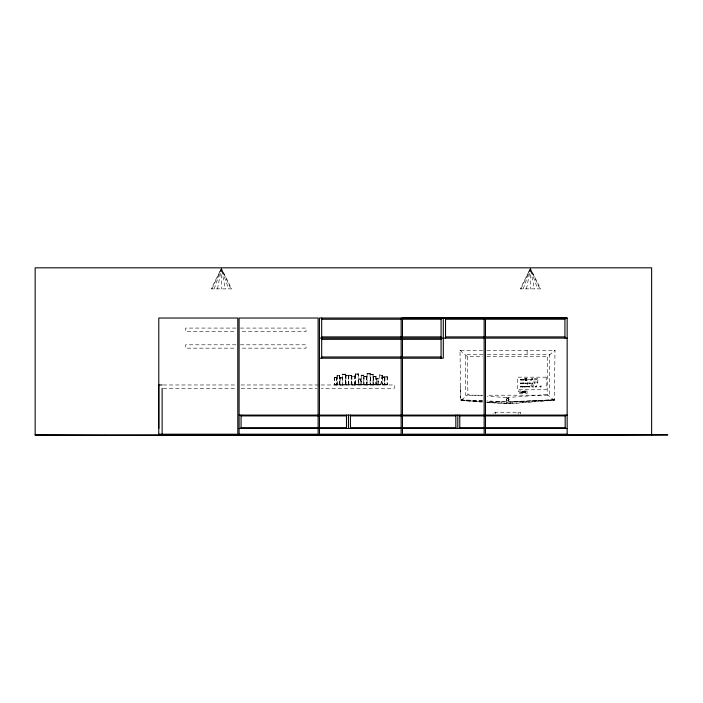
<?xml version="1.0" encoding="UTF-8"?>
<svg xmlns="http://www.w3.org/2000/svg" width="703" height="703" viewBox="0 0 703 703"><rect width="100%" height="100%" fill="white"/><g stroke="black" fill="none" stroke-linecap="round" stroke-linejoin="round"><path stroke-width="0.53" stroke-dasharray="3.52 2.64" d="M554.342 400.279L547.171 394.568L547.672 356.535L554.992 350.287L554.342 400.279L508.735 403.838L486.511 402.441M506.169 403.838L506.45 397.59L547.171 394.568M512.215 403.311L512.311 401.879L553.938 399.91L507.452 402.116L486.863 401.202M527.478 386.738L527.232 386.219M378.232 384.427L379.761 374.796L382.362 375.253L380.841 384.84L378.232 384.427L380.841 384.84M382.204 375.191L380.841 384.805M217.508 288.889L221.419 268.484L231.621 288.889L211.216 288.889L221.419 268.484L230.839 288.889M526.521 288.889L530.422 268.484L540.625 288.889L520.22 288.889L530.422 268.484L539.851 288.889M214.204 288.889L221.419 268.484L228.633 288.889M523.208 288.889L530.422 268.484L537.637 288.889M211.99 288.889L221.419 268.484L225.32 288.889M521.002 288.889L530.422 268.484L534.333 288.889M520.29 386.492C521.819 385.165 521.389 388.205 520.273 386.615M459.999 350.815L460.922 350.287M521.187 386.94L521.187 386.29M527.426 386.843L526.38 386.905L526.828 386.167M530.185 383.618L529.675 382.845L529.675 383.741M532.312 383.618C532.663 381.782 530.238 384.04 532.408 383.697C533.059 381.544 529.781 383.917 532.268 383.794M553.938 399.91L508.726 403.584L486.564 402.195M482.68 350.287L459.99 350.287L460.773 400.534L467.917 394.787L481.915 395.824M553.876 400.315L554.351 399.647L507.452 401.861L486.819 400.947M525.176 387.019L525.053 386.167L524.535 386.94M526.485 386.211L527.637 386.615L526.485 387.028M530.08 383.689C531.442 381.887 527.452 383.61 530.141 383.794M508.339 400.798L509.051 399.735L508.629 398.865M512.311 401.879L508.726 403.584L507.452 402.116L506.178 403.584L499.701 401.773L498.568 403.083L486.828 402.134M522.724 386.175L522.355 386.729M521.143 387.116L520.141 386.615L521.143 386.114M522.997 387.054L523.366 386.501L522.865 386.167M507.258 398.548L506.248 400.051L507.997 400.921M370.507 384.893L373.152 384.857L373.152 374.409L370.507 374.409L370.507 384.893L371.035 384.813M361.193 384.875L363.829 384.84L363.829 375.13L361.193 375.13L361.193 384.875L361.72 384.805M377.766 384.796L378.126 378.276L376.333 378.276L376.694 384.796M355.235 384.91L358.372 384.866L358.372 373.899L355.235 373.943L355.235 384.91L355.867 384.831M367.607 384.787L366.94 384.875L366.94 373.671L370.288 373.724L370.288 384.875L369.62 384.787M382.784 384.769L382.309 384.822L382.309 377.028L384.682 377.028L384.682 384.822L382.309 384.796L387.265 384.84L387.265 376.764L384.778 376.764L384.778 384.875L385.279 384.813M375.481 384.778L376.008 384.849L376.008 376.263L373.372 376.263L373.372 384.849L373.899 384.778M364.576 376.509L364.049 376.457L364.049 384.849L364.576 384.778M334.874 377.397L334.391 377.362L334.391 384.91L334.874 384.849M529.06 386.149L528.542 386.492L528.92 387.063M529.06 387.081L529.438 386.29M352.423 384.893L351.808 384.963L351.808 375.991L354.892 375.991L354.892 384.963L354.277 384.893M372.616 374.471L373.152 374.409M340.516 384.919L339.971 384.972L339.971 377.783L340.516 377.819M359.057 384.813L358.627 378.97L360.788 378.996L360.358 384.813M339.162 375.27L339.69 375.217L339.69 384.963L337.053 384.963L337.053 375.217L339.69 375.253M347.959 375.27L348.486 375.217L348.486 384.963L345.841 384.963L345.841 375.217L348.486 375.253M350.815 375.27L351.342 375.217L351.342 384.963L348.706 384.963L348.706 375.217L351.342 375.253M357.748 373.952L358.372 373.899M345.032 374.207L345.674 374.145L345.674 384.972L342.475 384.972L342.475 374.145L343.117 374.207M369.62 373.732L370.288 373.671M386.764 376.808L387.265 376.764M384.682 377.028L382.309 377.028M366.158 376.509L366.685 376.457L366.685 384.849L366.158 384.778M336.333 377.397L336.816 377.362L336.816 384.91L334.391 384.91M342.124 377.819L342.66 377.783M460.553 386.606L460.588 388.961M460.606 390.051L460.641 392.028M460.658 393.03L460.676 394.568M460.693 395.807L460.729 397.731M235.953 328.073L185.566 328.073L185.566 331.421L235.953 331.421M240.338 328.073L306.069 328.073L306.069 331.421L240.338 331.421M235.953 344.804L185.566 344.804L185.566 348.152L235.953 348.152M240.338 344.804L306.069 344.804L306.069 348.152L240.338 348.152M486.968 350.287L554.992 350.287M482.908 354.505L465.421 354.505L465.421 395.209L482.908 395.209M487.284 354.505L549.588 354.505L549.588 395.209L487.284 395.209M459.99 350.287L467.328 356.535L482.548 356.535M486.889 356.535L547.672 356.535M367.089 373.97L370.086 373.97M342.475 374.189L345.674 374.189M355.375 374.189L358.187 374.189M342.625 374.435L345.481 374.435M370.63 374.69L372.985 374.69M361.307 375.384L363.671 375.384M337.168 375.472L339.531 375.472M345.964 375.472L348.319 375.472M348.82 375.472L351.184 375.472M351.948 376.228L354.707 376.228M373.372 376.298L376.008 376.298M364.049 376.492L366.685 376.492M373.486 376.492L375.841 376.492M364.163 376.685L366.527 376.685M384.893 376.975L387.107 376.975M382.414 377.23L384.541 377.23M334.391 377.388L336.816 377.388M334.496 377.564L336.667 377.564M339.971 377.81L342.66 377.81M340.094 377.977L342.493 377.977M376.413 378.442L378.012 378.442M358.723 379.128L360.657 379.128M334.496 384.778L336.667 384.778M337.168 384.796L339.531 384.796M342.625 384.778L345.481 384.778M345.964 384.796L348.319 384.796M348.82 384.796L351.184 384.796M355.375 384.726L358.187 384.726M358.723 384.761L360.657 384.761M361.307 384.708L363.671 384.708M364.163 384.699L366.527 384.699M367.089 384.673L370.086 384.673M370.63 384.717L372.985 384.717M373.486 384.699L375.841 384.699M376.413 384.734L378.012 384.734M384.893 384.726L387.107 384.726M339.971 384.945L342.66 384.945M351.808 384.928L354.892 384.928M358.627 384.84L360.788 384.84M364.049 384.849L366.685 384.813M366.94 384.831L370.288 384.831M373.372 384.849L376.008 384.813M376.333 384.849L378.126 384.822M163.228 384.972L236.63 384.972M241.015 384.972L394.401 384.972L394.401 388.32L321.201 388.32M163.228 388.32L236.779 388.32M241.173 388.32L316.825 388.32M482.478 400.763L460.764 399.796L461.344 400.569M482.706 401.018L461.194 400.069L482.188 401.87M381.834 375.182L382.362 375.209M506.45 397.59L487.293 396.228M460.773 400.534L482.135 402.116M482.548 401.791L461.449 400.332M384.778 376.764L385.279 376.808M366.94 373.671L367.607 373.732M355.235 373.899L355.867 373.952M348.706 375.217L349.233 375.27M345.841 375.217L346.368 375.27M337.053 375.217L337.581 375.27M342.124 384.919L342.66 384.972L342.625 374.145M370.507 374.409L371.035 374.471M522.865 387.072L522.408 386.843M507.628 398.504L508.726 398.786C510.264 403.803 502.61 398.276 508.41 398.566M336.333 384.849L336.816 384.91M386.764 384.813L387.265 384.875M384.207 384.769L384.682 384.822M357.748 384.831L358.372 384.91M363.302 384.805L363.829 384.875M372.616 384.813L373.152 384.893M379.831 375.077L382.168 375.446M378.381 384.277L380.71 384.646M379.761 374.796L380.27 374.936M524.842 383.794C527.54 383.583 523.524 381.922 524.921 383.68C526.828 383.776 524.306 381.949 524.816 383.61M529.394 386.114C526.609 386.457 530.95 387.871 529.192 386.167M524.579 387.116C527.268 386.931 523.287 385.209 524.64 387.019M554.465 350.287L554.983 350.902M508.41 397.59L508.735 403.838M467.328 356.535L467.917 394.787M530.422 268.484L530.422 288.889M527.109 350.287L527.109 356.535M520.738 414.005L520.738 412.239L493.119 412.239L493.119 414.005M518.164 412.239L518.164 414.005M495.562 412.239L495.562 414.005M387.107 376.764L387.107 384.875M384.893 376.764L384.893 384.875M384.541 377.028L384.541 384.822M382.414 377.028L382.414 384.822M378.012 378.276L378.012 384.849M376.413 378.276L376.413 384.849M375.841 376.263L375.841 384.849M373.486 376.263L373.486 384.849M372.985 374.418L372.985 384.893M370.086 373.671L370.086 384.875M367.089 373.671L367.089 384.875M366.527 376.457L366.527 384.849M363.671 384.875L363.829 375.165L361.193 375.13L361.307 384.875M360.657 378.97L360.657 384.857M358.187 373.899L358.187 384.91M355.375 373.899L355.375 384.91M354.707 384.963L354.892 376.026L351.808 375.991L351.948 384.963M351.184 375.217L351.184 384.963M348.82 375.217L348.82 384.963M348.319 375.217L348.319 384.963M345.964 375.217L345.964 384.963M345.481 374.145L345.481 384.972M340.094 377.783L340.094 384.972M339.531 375.217L339.531 384.963M337.168 375.217L337.168 384.963M336.667 377.362L336.667 384.91M334.496 377.362L334.496 384.91M221.419 268.484L221.419 288.889M520.387 379.673C521.248 381.914 522.347 378.073 520.387 379.673M520.563 379.717L521.503 379.936L520.563 379.717M520.387 383.144C521.248 385.385 522.347 381.544 520.387 383.144M520.545 383.179L521.521 383.407L520.545 383.179M522.311 379.673C523.173 381.914 524.271 378.073 522.311 379.673M522.478 379.708L523.445 379.936L522.478 379.708M522.355 383.144C523.217 385.385 524.315 381.544 522.355 383.144M522.505 383.179C523.164 384.875 523.99 381.984 522.505 383.179M522.215 386.465C523.076 388.706 524.174 384.866 522.215 386.465M526.406 383.038C527.839 386.782 529.675 380.376 526.406 383.038M526.696 383.109C527.751 385.842 529.087 381.158 526.696 383.109M531.679 379.462L532.646 379.69L531.679 379.462M531.679 386.088L532.646 386.307L531.679 386.088M534.983 386.14C536.275 389.506 537.927 383.741 534.983 386.14M535.589 386.281L536.319 386.448L535.589 386.281M539.614 386.14C540.906 389.506 542.558 383.741 539.614 386.14M540.264 386.29L540.906 386.439L540.264 386.29M546.213 377.177L517.303 377.177L517.303 389.752L546.213 389.752L546.213 377.177M526.837 378.319L524.658 378.319L524.658 380.727L526.837 380.727L526.837 378.319M526.398 378.583L525.062 378.97L526.398 378.583M537.804 378.627L534.008 378.627L534.008 383.39L537.804 383.39L537.804 378.627M532.883 378.662L531.319 378.662L531.319 380.639L532.883 380.639L532.883 378.662M526.644 379.339L524.86 379.769L526.644 379.339M537.092 379.269L534.746 379.269L534.746 380.033L537.092 380.033L537.092 379.269M530.58 379.462L527.733 379.462L527.733 380.279L530.58 380.279L530.58 379.462M526.494 380.086L524.983 380.42L526.494 380.086M537.268 382.081L534.702 382.081L534.702 382.801L537.268 382.801L537.268 382.081M533.19 384.91L531.073 384.91L531.073 387.415L533.19 387.415L533.19 384.91M527.101 391.035L518.225 391.035L518.225 393.39L527.101 393.39L527.101 391.035M525.659 391.606L519.737 391.606L519.737 392.713L525.659 392.713L525.659 391.606M525.369 391.782L520.062 392.019L525.369 391.782M525.317 392.309L520.071 392.555L525.317 392.309"/><path stroke-width="1.05" d="M158.781 428.487L158.781 384.972L162.129 384.972M567.154 435.183L567.154 318.011L485.483 318.011L485.483 434.199L567.154 434.199M567.154 318.028L319.452 318.028L319.452 434.208L401.132 434.208L401.132 318.028M321.684 319.232L441.071 319.232M445.535 319.232L564.922 319.232M321.684 336.904L441.071 336.904M445.535 336.904L564.922 336.904M319.452 338.108L567.154 338.108M321.684 339.312L441.071 339.312M321.684 356.992L441.071 356.992M319.452 358.196L443.303 358.196L443.303 318.028M239.099 415.095L567.154 415.095M241.067 415.904L346.482 415.904M350.419 415.904L455.834 415.904M459.771 415.904L565.186 415.904M241.067 427.688L346.482 427.688M350.419 427.688L455.834 427.688M459.771 427.688L565.186 427.688M239.099 428.487L567.154 428.487M158.781 434.208L237.799 434.208L237.799 318.028L158.781 318.028L158.781 435.183M239.099 434.208L318.116 434.208L318.116 318.028L239.099 318.028L239.099 435.183M35.15 434.849L104.668 435.183M651.637 435.183L651.637 267.817L35.15 267.817L35.15 435.183L667.85 434.849L596.197 435.183M595.836 435.183L524.183 435.183M565.186 415.095L565.186 428.487M564.922 318.028L564.922 338.108M523.849 435.183L454.331 435.183M459.771 415.095L459.771 428.487M457.802 415.095L457.802 428.487M455.834 415.095L455.834 428.487M453.989 435.183L384.471 435.183M445.535 318.028L445.535 338.108M441.071 318.028L441.071 358.196M384.119 435.183L314.61 435.183M350.419 415.095L350.419 428.487M348.451 415.095L348.451 428.487M346.482 415.095L346.482 428.487M321.684 318.028L321.684 358.196M314.259 435.183L244.741 435.183M244.398 435.183L174.88 435.183M241.067 415.095L241.067 428.487M174.529 435.183L105.011 435.183M162.129 388.32L162.129 435.183M484.139 318.011L402.468 318.011L402.468 434.199L484.139 434.199L484.139 318.011"/></g></svg>
